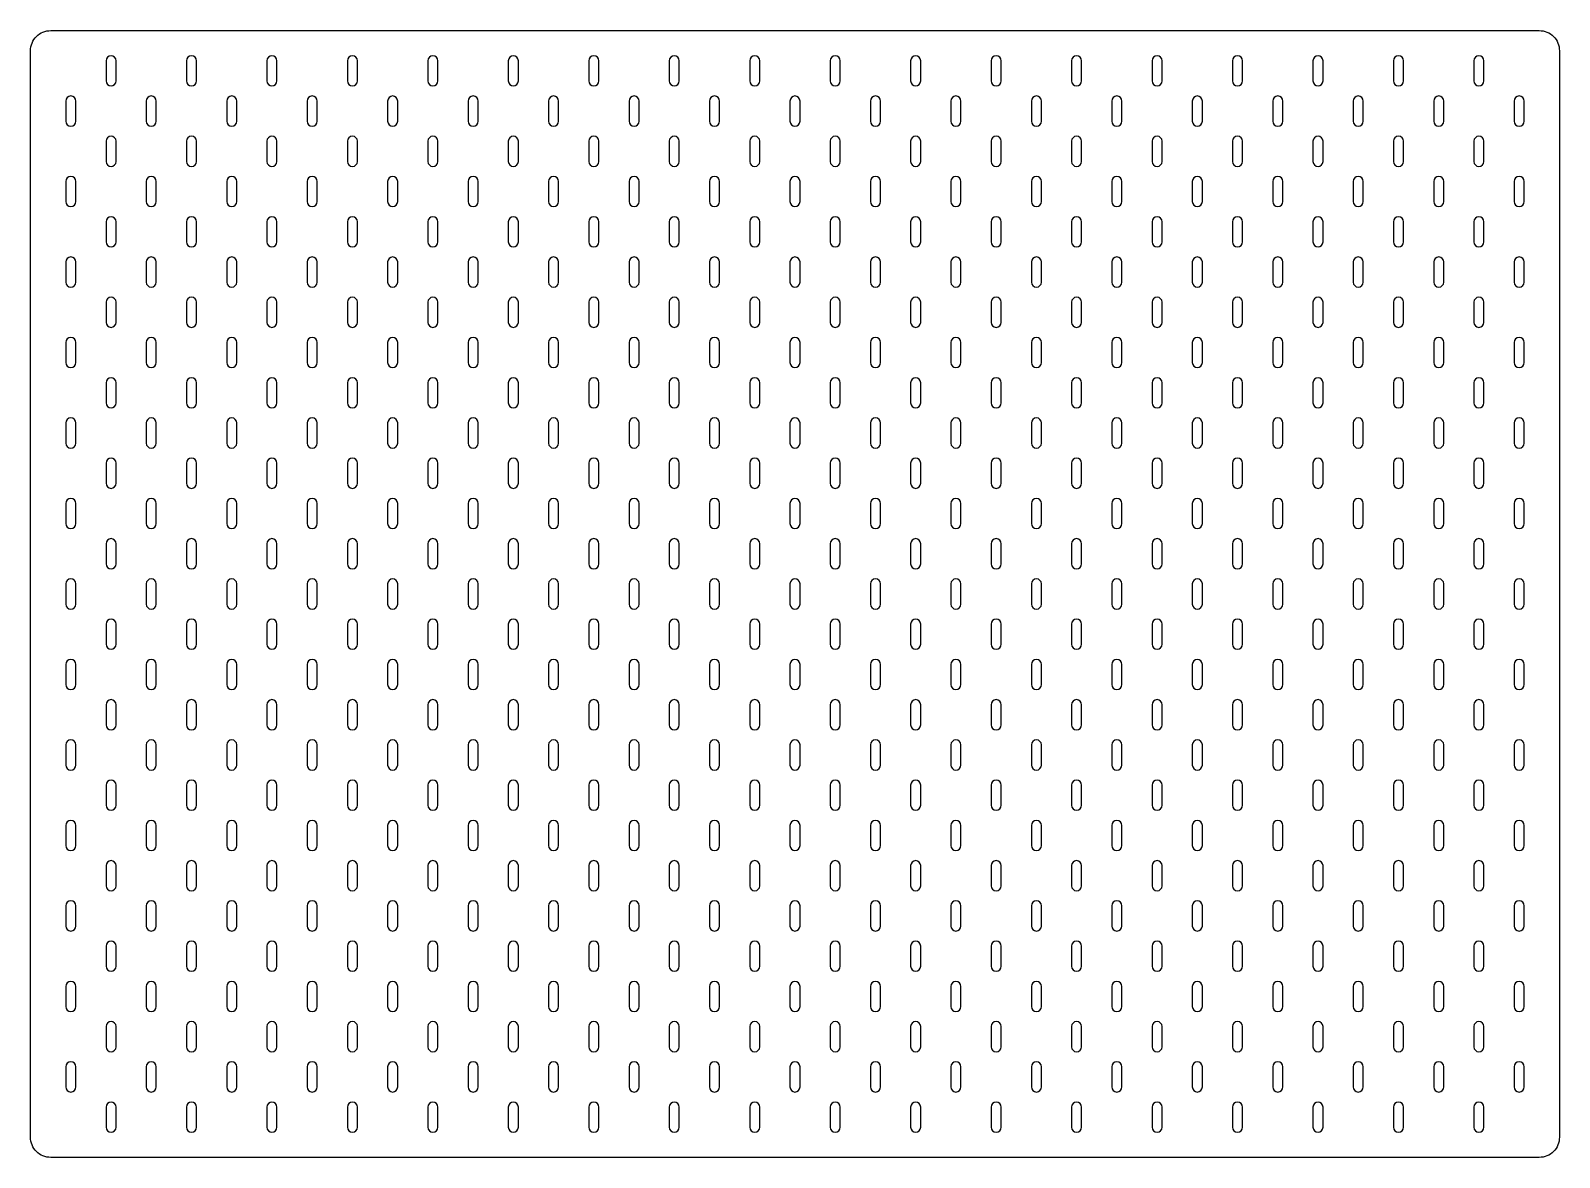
# Model space of a CAD drawing. Header units: millimetres. Extents: x -598 to 1282, y 887 to 1447.
# Drawn here: x 522 to 1282, y 887 to 1447 of the extents above; entities that cross this region are included whole.
import ezdxf

# ---------------------------------------------------------------- set-up
doc = ezdxf.new("R2010")
doc.units = ezdxf.units.MM

msp = doc.modelspace()

# ---------------------------------------------------------------- linework, layer by layer
for points in [[(531.6, 1446.68), (1271.6, 1446.68, -0.414214), (1281.6, 1436.68), (1281.6, 896.68, -0.414214), (1271.6, 886.68), (531.6, 886.68, -0.414214), (521.6, 896.68), (521.6, 1436.68, -0.414214)], [(559.1, 1431.68), (559.1, 1421.68, 1), (564.1, 1421.68), (564.1, 1431.68, 1)], [(599.1, 1431.68), (599.1, 1421.68, 1), (604.1, 1421.68), (604.1, 1431.68, 1)], [(639.1, 1431.68), (639.1, 1421.68, 1), (644.1, 1421.68), (644.1, 1431.68, 1)], [(679.1, 1431.68), (679.1, 1421.68, 1), (684.1, 1421.68), (684.1, 1431.68, 1)], [(719.1, 1431.68), (719.1, 1421.68, 1), (724.1, 1421.68), (724.1, 1431.68, 1)], [(759.1, 1431.68), (759.1, 1421.68, 1), (764.1, 1421.68), (764.1, 1431.68, 1)], [(799.1, 1431.68), (799.1, 1421.68, 1), (804.1, 1421.68), (804.1, 1431.68, 1)], [(839.1, 1431.68), (839.1, 1421.68, 1), (844.1, 1421.68), (844.1, 1431.68, 1)], [(879.1, 1431.68), (879.1, 1421.68, 1), (884.1, 1421.68), (884.1, 1431.68, 1)], [(919.1, 1431.68), (919.1, 1421.68, 1), (924.1, 1421.68), (924.1, 1431.68, 1)], [(959.1, 1431.68), (959.1, 1421.68, 1), (964.1, 1421.68), (964.1, 1431.68, 1)], [(999.1, 1431.68), (999.1, 1421.68, 1), (1004.1, 1421.68), (1004.1, 1431.68, 1)], [(1039.1, 1431.68), (1039.1, 1421.68, 1), (1044.1, 1421.68), (1044.1, 1431.68, 1)], [(1079.1, 1431.68), (1079.1, 1421.68, 1), (1084.1, 1421.68), (1084.1, 1431.68, 1)], [(1119.1, 1431.68), (1119.1, 1421.68, 1), (1124.1, 1421.68), (1124.1, 1431.68, 1)], [(1159.1, 1431.68), (1159.1, 1421.68, 1), (1164.1, 1421.68), (1164.1, 1431.68, 1)], [(1199.1, 1431.68), (1199.1, 1421.68, 1), (1204.1, 1421.68), (1204.1, 1431.68, 1)], [(1239.1, 1431.68), (1239.1, 1421.68, 1), (1244.1, 1421.68), (1244.1, 1431.68, 1)], [(539.1, 1411.68), (539.1, 1401.68, 1), (544.1, 1401.68), (544.1, 1411.68, 1)], [(579.1, 1411.68), (579.1, 1401.68, 1), (584.1, 1401.68), (584.1, 1411.68, 1)], [(619.1, 1411.68), (619.1, 1401.68, 1), (624.1, 1401.68), (624.1, 1411.68, 1)], [(659.1, 1411.68), (659.1, 1401.68, 1), (664.1, 1401.68), (664.1, 1411.68, 1)], [(699.1, 1411.68), (699.1, 1401.68, 1), (704.1, 1401.68), (704.1, 1411.68, 1)], [(739.1, 1411.68), (739.1, 1401.68, 1), (744.1, 1401.68), (744.1, 1411.68, 1)], [(779.1, 1411.68), (779.1, 1401.68, 1), (784.1, 1401.68), (784.1, 1411.68, 1)], [(819.1, 1411.68), (819.1, 1401.68, 1), (824.1, 1401.68), (824.1, 1411.68, 1)], [(859.1, 1411.68), (859.1, 1401.68, 1), (864.1, 1401.68), (864.1, 1411.68, 1)], [(899.1, 1411.68), (899.1, 1401.68, 1), (904.1, 1401.68), (904.1, 1411.68, 1)], [(939.1, 1411.68), (939.1, 1401.68, 1), (944.1, 1401.68), (944.1, 1411.68, 1)], [(979.1, 1411.68), (979.1, 1401.68, 1), (984.1, 1401.68), (984.1, 1411.68, 1)], [(1019.1, 1411.68), (1019.1, 1401.68, 1), (1024.1, 1401.68), (1024.1, 1411.68, 1)], [(1059.1, 1411.68), (1059.1, 1401.68, 1), (1064.1, 1401.68), (1064.1, 1411.68, 1)], [(1099.1, 1411.68), (1099.1, 1401.68, 1), (1104.1, 1401.68), (1104.1, 1411.68, 1)], [(1139.1, 1411.68), (1139.1, 1401.68, 1), (1144.1, 1401.68), (1144.1, 1411.68, 1)], [(1179.1, 1411.68), (1179.1, 1401.68, 1), (1184.1, 1401.68), (1184.1, 1411.68, 1)], [(1219.1, 1411.68), (1219.1, 1401.68, 1), (1224.1, 1401.68), (1224.1, 1411.68, 1)], [(1259.1, 1411.68), (1259.1, 1401.68, 1), (1264.1, 1401.68), (1264.1, 1411.68, 1)], [(559.1, 1391.68), (559.1, 1381.68, 1), (564.1, 1381.68), (564.1, 1391.68, 1)], [(599.1, 1391.68), (599.1, 1381.68, 1), (604.1, 1381.68), (604.1, 1391.68, 1)], [(639.1, 1391.68), (639.1, 1381.68, 1), (644.1, 1381.68), (644.1, 1391.68, 1)], [(679.1, 1391.68), (679.1, 1381.68, 1), (684.1, 1381.68), (684.1, 1391.68, 1)], [(719.1, 1391.68), (719.1, 1381.68, 1), (724.1, 1381.68), (724.1, 1391.68, 1)], [(759.1, 1391.68), (759.1, 1381.68, 1), (764.1, 1381.68), (764.1, 1391.68, 1)], [(799.1, 1391.68), (799.1, 1381.68, 1), (804.1, 1381.68), (804.1, 1391.68, 1)], [(839.1, 1391.68), (839.1, 1381.68, 1), (844.1, 1381.68), (844.1, 1391.68, 1)], [(879.1, 1391.68), (879.1, 1381.68, 1), (884.1, 1381.68), (884.1, 1391.68, 1)], [(919.1, 1391.68), (919.1, 1381.68, 1), (924.1, 1381.68), (924.1, 1391.68, 1)], [(959.1, 1391.68), (959.1, 1381.68, 1), (964.1, 1381.68), (964.1, 1391.68, 1)], [(999.1, 1391.68), (999.1, 1381.68, 1), (1004.1, 1381.68), (1004.1, 1391.68, 1)], [(1039.1, 1391.68), (1039.1, 1381.68, 1), (1044.1, 1381.68), (1044.1, 1391.68, 1)], [(1079.1, 1391.68), (1079.1, 1381.68, 1), (1084.1, 1381.68), (1084.1, 1391.68, 1)], [(1119.1, 1391.68), (1119.1, 1381.68, 1), (1124.1, 1381.68), (1124.1, 1391.68, 1)], [(1159.1, 1391.68), (1159.1, 1381.68, 1), (1164.1, 1381.68), (1164.1, 1391.68, 1)], [(1199.1, 1391.68), (1199.1, 1381.68, 1), (1204.1, 1381.68), (1204.1, 1391.68, 1)], [(1239.1, 1391.68), (1239.1, 1381.68, 1), (1244.1, 1381.68), (1244.1, 1391.68, 1)], [(539.1, 1371.68), (539.1, 1361.68, 1), (544.1, 1361.68), (544.1, 1371.68, 1)], [(579.1, 1371.68), (579.1, 1361.68, 1), (584.1, 1361.68), (584.1, 1371.68, 1)], [(619.1, 1371.68), (619.1, 1361.68, 1), (624.1, 1361.68), (624.1, 1371.68, 1)], [(659.1, 1371.68), (659.1, 1361.68, 1), (664.1, 1361.68), (664.1, 1371.68, 1)], [(699.1, 1371.68), (699.1, 1361.68, 1), (704.1, 1361.68), (704.1, 1371.68, 1)], [(739.1, 1371.68), (739.1, 1361.68, 1), (744.1, 1361.68), (744.1, 1371.68, 1)], [(779.1, 1371.68), (779.1, 1361.68, 1), (784.1, 1361.68), (784.1, 1371.68, 1)], [(819.1, 1371.68), (819.1, 1361.68, 1), (824.1, 1361.68), (824.1, 1371.68, 1)], [(859.1, 1371.68), (859.1, 1361.68, 1), (864.1, 1361.68), (864.1, 1371.68, 1)], [(899.1, 1371.68), (899.1, 1361.68, 1), (904.1, 1361.68), (904.1, 1371.68, 1)], [(939.1, 1371.68), (939.1, 1361.68, 1), (944.1, 1361.68), (944.1, 1371.68, 1)], [(979.1, 1371.68), (979.1, 1361.68, 1), (984.1, 1361.68), (984.1, 1371.68, 1)], [(1019.1, 1371.68), (1019.1, 1361.68, 1), (1024.1, 1361.68), (1024.1, 1371.68, 1)], [(1059.1, 1371.68), (1059.1, 1361.68, 1), (1064.1, 1361.68), (1064.1, 1371.68, 1)], [(1099.1, 1371.68), (1099.1, 1361.68, 1), (1104.1, 1361.68), (1104.1, 1371.68, 1)], [(1139.1, 1371.68), (1139.1, 1361.68, 1), (1144.1, 1361.68), (1144.1, 1371.68, 1)], [(1179.1, 1371.68), (1179.1, 1361.68, 1), (1184.1, 1361.68), (1184.1, 1371.68, 1)], [(1219.1, 1371.68), (1219.1, 1361.68, 1), (1224.1, 1361.68), (1224.1, 1371.68, 1)], [(1259.1, 1371.68), (1259.1, 1361.68, 1), (1264.1, 1361.68), (1264.1, 1371.68, 1)], [(559.1, 1351.68), (559.1, 1341.68, 1), (564.1, 1341.68), (564.1, 1351.68, 1)], [(599.1, 1351.68), (599.1, 1341.68, 1), (604.1, 1341.68), (604.1, 1351.68, 1)], [(639.1, 1351.68), (639.1, 1341.68, 1), (644.1, 1341.68), (644.1, 1351.68, 1)], [(679.1, 1351.68), (679.1, 1341.68, 1), (684.1, 1341.68), (684.1, 1351.68, 1)], [(719.1, 1351.68), (719.1, 1341.68, 1), (724.1, 1341.68), (724.1, 1351.68, 1)], [(759.1, 1351.68), (759.1, 1341.68, 1), (764.1, 1341.68), (764.1, 1351.68, 1)], [(799.1, 1351.68), (799.1, 1341.68, 1), (804.1, 1341.68), (804.1, 1351.68, 1)], [(839.1, 1351.68), (839.1, 1341.68, 1), (844.1, 1341.68), (844.1, 1351.68, 1)], [(879.1, 1351.68), (879.1, 1341.68, 1), (884.1, 1341.68), (884.1, 1351.68, 1)], [(919.1, 1351.68), (919.1, 1341.68, 1), (924.1, 1341.68), (924.1, 1351.68, 1)], [(959.1, 1351.68), (959.1, 1341.68, 1), (964.1, 1341.68), (964.1, 1351.68, 1)], [(999.1, 1351.68), (999.1, 1341.68, 1), (1004.1, 1341.68), (1004.1, 1351.68, 1)], [(1039.1, 1351.68), (1039.1, 1341.68, 1), (1044.1, 1341.68), (1044.1, 1351.68, 1)], [(1079.1, 1351.68), (1079.1, 1341.68, 1), (1084.1, 1341.68), (1084.1, 1351.68, 1)], [(1119.1, 1351.68), (1119.1, 1341.68, 1), (1124.1, 1341.68), (1124.1, 1351.68, 1)], [(1159.1, 1351.68), (1159.1, 1341.68, 1), (1164.1, 1341.68), (1164.1, 1351.68, 1)], [(1199.1, 1351.68), (1199.1, 1341.68, 1), (1204.1, 1341.68), (1204.1, 1351.68, 1)], [(1239.1, 1351.68), (1239.1, 1341.68, 1), (1244.1, 1341.68), (1244.1, 1351.68, 1)], [(539.1, 1331.68), (539.1, 1321.68, 1), (544.1, 1321.68), (544.1, 1331.68, 1)], [(579.1, 1331.68), (579.1, 1321.68, 1), (584.1, 1321.68), (584.1, 1331.68, 1)], [(619.1, 1331.68), (619.1, 1321.68, 1), (624.1, 1321.68), (624.1, 1331.68, 1)], [(659.1, 1331.68), (659.1, 1321.68, 1), (664.1, 1321.68), (664.1, 1331.68, 1)], [(699.1, 1331.68), (699.1, 1321.68, 1), (704.1, 1321.68), (704.1, 1331.68, 1)], [(739.1, 1331.68), (739.1, 1321.68, 1), (744.1, 1321.68), (744.1, 1331.68, 1)], [(779.1, 1331.68), (779.1, 1321.68, 1), (784.1, 1321.68), (784.1, 1331.68, 1)], [(819.1, 1331.68), (819.1, 1321.68, 1), (824.1, 1321.68), (824.1, 1331.68, 1)], [(859.1, 1331.68), (859.1, 1321.68, 1), (864.1, 1321.68), (864.1, 1331.68, 1)], [(899.1, 1331.68), (899.1, 1321.68, 1), (904.1, 1321.68), (904.1, 1331.68, 1)], [(939.1, 1331.68), (939.1, 1321.68, 1), (944.1, 1321.68), (944.1, 1331.68, 1)], [(979.1, 1331.68), (979.1, 1321.68, 1), (984.1, 1321.68), (984.1, 1331.68, 1)], [(1019.1, 1331.68), (1019.1, 1321.68, 1), (1024.1, 1321.68), (1024.1, 1331.68, 1)], [(1059.1, 1331.68), (1059.1, 1321.68, 1), (1064.1, 1321.68), (1064.1, 1331.68, 1)], [(1099.1, 1331.68), (1099.1, 1321.68, 1), (1104.1, 1321.68), (1104.1, 1331.68, 1)], [(1139.1, 1331.68), (1139.1, 1321.68, 1), (1144.1, 1321.68), (1144.1, 1331.68, 1)], [(1179.1, 1331.68), (1179.1, 1321.68, 1), (1184.1, 1321.68), (1184.1, 1331.68, 1)], [(1219.1, 1331.68), (1219.1, 1321.68, 1), (1224.1, 1321.68), (1224.1, 1331.68, 1)], [(1259.1, 1331.68), (1259.1, 1321.68, 1), (1264.1, 1321.68), (1264.1, 1331.68, 1)], [(559.1, 1311.68), (559.1, 1301.68, 1), (564.1, 1301.68), (564.1, 1311.68, 1)], [(599.1, 1311.68), (599.1, 1301.68, 1), (604.1, 1301.68), (604.1, 1311.68, 1)], [(639.1, 1311.68), (639.1, 1301.68, 1), (644.1, 1301.68), (644.1, 1311.68, 1)], [(679.1, 1311.68), (679.1, 1301.68, 1), (684.1, 1301.68), (684.1, 1311.68, 1)], [(719.1, 1311.68), (719.1, 1301.68, 1), (724.1, 1301.68), (724.1, 1311.68, 1)], [(759.1, 1311.68), (759.1, 1301.68, 1), (764.1, 1301.68), (764.1, 1311.68, 1)], [(799.1, 1311.68), (799.1, 1301.68, 1), (804.1, 1301.68), (804.1, 1311.68, 1)], [(839.1, 1311.68), (839.1, 1301.68, 1), (844.1, 1301.68), (844.1, 1311.68, 1)], [(879.1, 1311.68), (879.1, 1301.68, 1), (884.1, 1301.68), (884.1, 1311.68, 1)], [(919.1, 1311.68), (919.1, 1301.68, 1), (924.1, 1301.68), (924.1, 1311.68, 1)], [(959.1, 1311.68), (959.1, 1301.68, 1), (964.1, 1301.68), (964.1, 1311.68, 1)], [(999.1, 1311.68), (999.1, 1301.68, 1), (1004.1, 1301.68), (1004.1, 1311.68, 1)], [(1039.1, 1311.68), (1039.1, 1301.68, 1), (1044.1, 1301.68), (1044.1, 1311.68, 1)], [(1079.1, 1311.68), (1079.1, 1301.68, 1), (1084.1, 1301.68), (1084.1, 1311.68, 1)], [(1119.1, 1311.68), (1119.1, 1301.68, 1), (1124.1, 1301.68), (1124.1, 1311.68, 1)], [(1159.1, 1311.68), (1159.1, 1301.68, 1), (1164.1, 1301.68), (1164.1, 1311.68, 1)], [(1199.1, 1311.68), (1199.1, 1301.68, 1), (1204.1, 1301.68), (1204.1, 1311.68, 1)], [(1239.1, 1311.68), (1239.1, 1301.68, 1), (1244.1, 1301.68), (1244.1, 1311.68, 1)], [(539.1, 1291.68), (539.1, 1281.68, 1), (544.1, 1281.68), (544.1, 1291.68, 1)], [(579.1, 1291.68), (579.1, 1281.68, 1), (584.1, 1281.68), (584.1, 1291.68, 1)], [(619.1, 1291.68), (619.1, 1281.68, 1), (624.1, 1281.68), (624.1, 1291.68, 1)], [(659.1, 1291.68), (659.1, 1281.68, 1), (664.1, 1281.68), (664.1, 1291.68, 1)], [(699.1, 1291.68), (699.1, 1281.68, 1), (704.1, 1281.68), (704.1, 1291.68, 1)], [(739.1, 1291.68), (739.1, 1281.68, 1), (744.1, 1281.68), (744.1, 1291.68, 1)], [(779.1, 1291.68), (779.1, 1281.68, 1), (784.1, 1281.68), (784.1, 1291.68, 1)], [(819.1, 1291.68), (819.1, 1281.68, 1), (824.1, 1281.68), (824.1, 1291.68, 1)], [(859.1, 1291.68), (859.1, 1281.68, 1), (864.1, 1281.68), (864.1, 1291.68, 1)], [(899.1, 1291.68), (899.1, 1281.68, 1), (904.1, 1281.68), (904.1, 1291.68, 1)], [(939.1, 1291.68), (939.1, 1281.68, 1), (944.1, 1281.68), (944.1, 1291.68, 1)], [(979.1, 1291.68), (979.1, 1281.68, 1), (984.1, 1281.68), (984.1, 1291.68, 1)], [(1019.1, 1291.68), (1019.1, 1281.68, 1), (1024.1, 1281.68), (1024.1, 1291.68, 1)], [(1059.1, 1291.68), (1059.1, 1281.68, 1), (1064.1, 1281.68), (1064.1, 1291.68, 1)], [(1099.1, 1291.68), (1099.1, 1281.68, 1), (1104.1, 1281.68), (1104.1, 1291.68, 1)], [(1139.1, 1291.68), (1139.1, 1281.68, 1), (1144.1, 1281.68), (1144.1, 1291.68, 1)], [(1179.1, 1291.68), (1179.1, 1281.68, 1), (1184.1, 1281.68), (1184.1, 1291.68, 1)], [(1219.1, 1291.68), (1219.1, 1281.68, 1), (1224.1, 1281.68), (1224.1, 1291.68, 1)], [(1259.1, 1291.68), (1259.1, 1281.68, 1), (1264.1, 1281.68), (1264.1, 1291.68, 1)], [(559.1, 1271.68), (559.1, 1261.68, 1), (564.1, 1261.68), (564.1, 1271.68, 1)], [(599.1, 1271.68), (599.1, 1261.68, 1), (604.1, 1261.68), (604.1, 1271.68, 1)], [(639.1, 1271.68), (639.1, 1261.68, 1), (644.1, 1261.68), (644.1, 1271.68, 1)], [(679.1, 1271.68), (679.1, 1261.68, 1), (684.1, 1261.68), (684.1, 1271.68, 1)], [(719.1, 1271.68), (719.1, 1261.68, 1), (724.1, 1261.68), (724.1, 1271.68, 1)], [(759.1, 1271.68), (759.1, 1261.68, 1), (764.1, 1261.68), (764.1, 1271.68, 1)], [(799.1, 1271.68), (799.1, 1261.68, 1), (804.1, 1261.68), (804.1, 1271.68, 1)], [(839.1, 1271.68), (839.1, 1261.68, 1), (844.1, 1261.68), (844.1, 1271.68, 1)], [(879.1, 1271.68), (879.1, 1261.68, 1), (884.1, 1261.68), (884.1, 1271.68, 1)], [(919.1, 1271.68), (919.1, 1261.68, 1), (924.1, 1261.68), (924.1, 1271.68, 1)], [(959.1, 1271.68), (959.1, 1261.68, 1), (964.1, 1261.68), (964.1, 1271.68, 1)], [(999.1, 1271.68), (999.1, 1261.68, 1), (1004.1, 1261.68), (1004.1, 1271.68, 1)], [(1039.1, 1271.68), (1039.1, 1261.68, 1), (1044.1, 1261.68), (1044.1, 1271.68, 1)], [(1079.1, 1271.68), (1079.1, 1261.68, 1), (1084.1, 1261.68), (1084.1, 1271.68, 1)], [(1119.1, 1271.68), (1119.1, 1261.68, 1), (1124.1, 1261.68), (1124.1, 1271.68, 1)], [(1159.1, 1271.68), (1159.1, 1261.68, 1), (1164.1, 1261.68), (1164.1, 1271.68, 1)], [(1199.1, 1271.68), (1199.1, 1261.68, 1), (1204.1, 1261.68), (1204.1, 1271.68, 1)], [(1239.1, 1271.68), (1239.1, 1261.68, 1), (1244.1, 1261.68), (1244.1, 1271.68, 1)], [(539.1, 1251.68), (539.1, 1241.68, 1), (544.1, 1241.68), (544.1, 1251.68, 1)], [(579.1, 1251.68), (579.1, 1241.68, 1), (584.1, 1241.68), (584.1, 1251.68, 1)], [(619.1, 1251.68), (619.1, 1241.68, 1), (624.1, 1241.68), (624.1, 1251.68, 1)], [(659.1, 1251.68), (659.1, 1241.68, 1), (664.1, 1241.68), (664.1, 1251.68, 1)], [(699.1, 1251.68), (699.1, 1241.68, 1), (704.1, 1241.68), (704.1, 1251.68, 1)], [(739.1, 1251.68), (739.1, 1241.68, 1), (744.1, 1241.68), (744.1, 1251.68, 1)], [(779.1, 1251.68), (779.1, 1241.68, 1), (784.1, 1241.68), (784.1, 1251.68, 1)], [(819.1, 1251.68), (819.1, 1241.68, 1), (824.1, 1241.68), (824.1, 1251.68, 1)], [(859.1, 1251.68), (859.1, 1241.68, 1), (864.1, 1241.68), (864.1, 1251.68, 1)], [(899.1, 1251.68), (899.1, 1241.68, 1), (904.1, 1241.68), (904.1, 1251.68, 1)], [(939.1, 1251.68), (939.1, 1241.68, 1), (944.1, 1241.68), (944.1, 1251.68, 1)], [(979.1, 1251.68), (979.1, 1241.68, 1), (984.1, 1241.68), (984.1, 1251.68, 1)], [(1019.1, 1251.68), (1019.1, 1241.68, 1), (1024.1, 1241.68), (1024.1, 1251.68, 1)], [(1059.1, 1251.68), (1059.1, 1241.68, 1), (1064.1, 1241.68), (1064.1, 1251.68, 1)], [(1099.1, 1251.68), (1099.1, 1241.68, 1), (1104.1, 1241.68), (1104.1, 1251.68, 1)], [(1139.1, 1251.68), (1139.1, 1241.68, 1), (1144.1, 1241.68), (1144.1, 1251.68, 1)], [(1179.1, 1251.68), (1179.1, 1241.68, 1), (1184.1, 1241.68), (1184.1, 1251.68, 1)], [(1219.1, 1251.68), (1219.1, 1241.68, 1), (1224.1, 1241.68), (1224.1, 1251.68, 1)], [(1259.1, 1251.68), (1259.1, 1241.68, 1), (1264.1, 1241.68), (1264.1, 1251.68, 1)], [(559.1, 1231.68), (559.1, 1221.68, 1), (564.1, 1221.68), (564.1, 1231.68, 1)], [(599.1, 1231.68), (599.1, 1221.68, 1), (604.1, 1221.68), (604.1, 1231.68, 1)], [(639.1, 1231.68), (639.1, 1221.68, 1), (644.1, 1221.68), (644.1, 1231.68, 1)], [(679.1, 1231.68), (679.1, 1221.68, 1), (684.1, 1221.68), (684.1, 1231.68, 1)], [(719.1, 1231.68), (719.1, 1221.68, 1), (724.1, 1221.68), (724.1, 1231.68, 1)], [(759.1, 1231.68), (759.1, 1221.68, 1), (764.1, 1221.68), (764.1, 1231.68, 1)], [(799.1, 1231.68), (799.1, 1221.68, 1), (804.1, 1221.68), (804.1, 1231.68, 1)], [(839.1, 1231.68), (839.1, 1221.68, 1), (844.1, 1221.68), (844.1, 1231.68, 1)], [(879.1, 1231.68), (879.1, 1221.68, 1), (884.1, 1221.68), (884.1, 1231.68, 1)], [(919.1, 1231.68), (919.1, 1221.68, 1), (924.1, 1221.68), (924.1, 1231.68, 1)], [(959.1, 1231.68), (959.1, 1221.68, 1), (964.1, 1221.68), (964.1, 1231.68, 1)], [(999.1, 1231.68), (999.1, 1221.68, 1), (1004.1, 1221.68), (1004.1, 1231.68, 1)], [(1039.1, 1231.68), (1039.1, 1221.68, 1), (1044.1, 1221.68), (1044.1, 1231.68, 1)], [(1079.1, 1231.68), (1079.1, 1221.68, 1), (1084.1, 1221.68), (1084.1, 1231.68, 1)], [(1119.1, 1231.68), (1119.1, 1221.68, 1), (1124.1, 1221.68), (1124.1, 1231.68, 1)], [(1159.1, 1231.68), (1159.1, 1221.68, 1), (1164.1, 1221.68), (1164.1, 1231.68, 1)], [(1199.1, 1231.68), (1199.1, 1221.68, 1), (1204.1, 1221.68), (1204.1, 1231.68, 1)], [(1239.1, 1231.68), (1239.1, 1221.68, 1), (1244.1, 1221.68), (1244.1, 1231.68, 1)], [(539.1, 1211.68), (539.1, 1201.68, 1), (544.1, 1201.68), (544.1, 1211.68, 1)], [(579.1, 1211.68), (579.1, 1201.68, 1), (584.1, 1201.68), (584.1, 1211.68, 1)], [(619.1, 1211.68), (619.1, 1201.68, 1), (624.1, 1201.68), (624.1, 1211.68, 1)], [(659.1, 1211.68), (659.1, 1201.68, 1), (664.1, 1201.68), (664.1, 1211.68, 1)], [(699.1, 1211.68), (699.1, 1201.68, 1), (704.1, 1201.68), (704.1, 1211.68, 1)], [(739.1, 1211.68), (739.1, 1201.68, 1), (744.1, 1201.68), (744.1, 1211.68, 1)], [(779.1, 1211.68), (779.1, 1201.68, 1), (784.1, 1201.68), (784.1, 1211.68, 1)], [(819.1, 1211.68), (819.1, 1201.68, 1), (824.1, 1201.68), (824.1, 1211.68, 1)], [(859.1, 1211.68), (859.1, 1201.68, 1), (864.1, 1201.68), (864.1, 1211.68, 1)], [(899.1, 1211.68), (899.1, 1201.68, 1), (904.1, 1201.68), (904.1, 1211.68, 1)], [(939.1, 1211.68), (939.1, 1201.68, 1), (944.1, 1201.68), (944.1, 1211.68, 1)], [(979.1, 1211.68), (979.1, 1201.68, 1), (984.1, 1201.68), (984.1, 1211.68, 1)], [(1019.1, 1211.68), (1019.1, 1201.68, 1), (1024.1, 1201.68), (1024.1, 1211.68, 1)], [(1059.1, 1211.68), (1059.1, 1201.68, 1), (1064.1, 1201.68), (1064.1, 1211.68, 1)], [(1099.1, 1211.68), (1099.1, 1201.68, 1), (1104.1, 1201.68), (1104.1, 1211.68, 1)], [(1139.1, 1211.68), (1139.1, 1201.68, 1), (1144.1, 1201.68), (1144.1, 1211.68, 1)], [(1179.1, 1211.68), (1179.1, 1201.68, 1), (1184.1, 1201.68), (1184.1, 1211.68, 1)], [(1219.1, 1211.68), (1219.1, 1201.68, 1), (1224.1, 1201.68), (1224.1, 1211.68, 1)], [(1259.1, 1211.68), (1259.1, 1201.68, 1), (1264.1, 1201.68), (1264.1, 1211.68, 1)], [(559.1, 1191.68), (559.1, 1181.68, 1), (564.1, 1181.68), (564.1, 1191.68, 1)], [(599.1, 1191.68), (599.1, 1181.68, 1), (604.1, 1181.68), (604.1, 1191.68, 1)], [(639.1, 1191.68), (639.1, 1181.68, 1), (644.1, 1181.68), (644.1, 1191.68, 1)], [(679.1, 1191.68), (679.1, 1181.68, 1), (684.1, 1181.68), (684.1, 1191.68, 1)], [(719.1, 1191.68), (719.1, 1181.68, 1), (724.1, 1181.68), (724.1, 1191.68, 1)], [(759.1, 1191.68), (759.1, 1181.68, 1), (764.1, 1181.68), (764.1, 1191.68, 1)], [(799.1, 1191.68), (799.1, 1181.68, 1), (804.1, 1181.68), (804.1, 1191.68, 1)], [(839.1, 1191.68), (839.1, 1181.68, 1), (844.1, 1181.68), (844.1, 1191.68, 1)], [(879.1, 1191.68), (879.1, 1181.68, 1), (884.1, 1181.68), (884.1, 1191.68, 1)], [(919.1, 1191.68), (919.1, 1181.68, 1), (924.1, 1181.68), (924.1, 1191.68, 1)], [(959.1, 1191.68), (959.1, 1181.68, 1), (964.1, 1181.68), (964.1, 1191.68, 1)], [(999.1, 1191.68), (999.1, 1181.68, 1), (1004.1, 1181.68), (1004.1, 1191.68, 1)], [(1039.1, 1191.68), (1039.1, 1181.68, 1), (1044.1, 1181.68), (1044.1, 1191.68, 1)], [(1079.1, 1191.68), (1079.1, 1181.68, 1), (1084.1, 1181.68), (1084.1, 1191.68, 1)], [(1119.1, 1191.68), (1119.1, 1181.68, 1), (1124.1, 1181.68), (1124.1, 1191.68, 1)], [(1159.1, 1191.68), (1159.1, 1181.68, 1), (1164.1, 1181.68), (1164.1, 1191.68, 1)], [(1199.1, 1191.68), (1199.1, 1181.68, 1), (1204.1, 1181.68), (1204.1, 1191.68, 1)], [(1239.1, 1191.68), (1239.1, 1181.68, 1), (1244.1, 1181.68), (1244.1, 1191.68, 1)], [(539.1, 1171.68), (539.1, 1161.68, 1), (544.1, 1161.68), (544.1, 1171.68, 1)], [(579.1, 1171.68), (579.1, 1161.68, 1), (584.1, 1161.68), (584.1, 1171.68, 1)], [(619.1, 1171.68), (619.1, 1161.68, 1), (624.1, 1161.68), (624.1, 1171.68, 1)], [(659.1, 1171.68), (659.1, 1161.68, 1), (664.1, 1161.68), (664.1, 1171.68, 1)], [(699.1, 1171.68), (699.1, 1161.68, 1), (704.1, 1161.68), (704.1, 1171.68, 1)], [(739.1, 1171.68), (739.1, 1161.68, 1), (744.1, 1161.68), (744.1, 1171.68, 1)], [(779.1, 1171.68), (779.1, 1161.68, 1), (784.1, 1161.68), (784.1, 1171.68, 1)], [(819.1, 1171.68), (819.1, 1161.68, 1), (824.1, 1161.68), (824.1, 1171.68, 1)], [(859.1, 1171.68), (859.1, 1161.68, 1), (864.1, 1161.68), (864.1, 1171.68, 1)], [(899.1, 1171.68), (899.1, 1161.68, 1), (904.1, 1161.68), (904.1, 1171.68, 1)], [(939.1, 1171.68), (939.1, 1161.68, 1), (944.1, 1161.68), (944.1, 1171.68, 1)], [(979.1, 1171.68), (979.1, 1161.68, 1), (984.1, 1161.68), (984.1, 1171.68, 1)], [(1019.1, 1171.68), (1019.1, 1161.68, 1), (1024.1, 1161.68), (1024.1, 1171.68, 1)], [(1059.1, 1171.68), (1059.1, 1161.68, 1), (1064.1, 1161.68), (1064.1, 1171.68, 1)], [(1099.1, 1171.68), (1099.1, 1161.68, 1), (1104.1, 1161.68), (1104.1, 1171.68, 1)], [(1139.1, 1171.68), (1139.1, 1161.68, 1), (1144.1, 1161.68), (1144.1, 1171.68, 1)], [(1179.1, 1171.68), (1179.1, 1161.68, 1), (1184.1, 1161.68), (1184.1, 1171.68, 1)], [(1219.1, 1171.68), (1219.1, 1161.68, 1), (1224.1, 1161.68), (1224.1, 1171.68, 1)], [(1259.1, 1171.68), (1259.1, 1161.68, 1), (1264.1, 1161.68), (1264.1, 1171.68, 1)], [(559.1, 1151.68), (559.1, 1141.68, 1), (564.1, 1141.68), (564.1, 1151.68, 1)], [(599.1, 1151.68), (599.1, 1141.68, 1), (604.1, 1141.68), (604.1, 1151.68, 1)], [(639.1, 1151.68), (639.1, 1141.68, 1), (644.1, 1141.68), (644.1, 1151.68, 1)], [(679.1, 1151.68), (679.1, 1141.68, 1), (684.1, 1141.68), (684.1, 1151.68, 1)], [(719.1, 1151.68), (719.1, 1141.68, 1), (724.1, 1141.68), (724.1, 1151.68, 1)], [(759.1, 1151.68), (759.1, 1141.68, 1), (764.1, 1141.68), (764.1, 1151.68, 1)], [(799.1, 1151.68), (799.1, 1141.68, 1), (804.1, 1141.68), (804.1, 1151.68, 1)], [(839.1, 1151.68), (839.1, 1141.68, 1), (844.1, 1141.68), (844.1, 1151.68, 1)], [(879.1, 1151.68), (879.1, 1141.68, 1), (884.1, 1141.68), (884.1, 1151.68, 1)], [(919.1, 1151.68), (919.1, 1141.68, 1), (924.1, 1141.68), (924.1, 1151.68, 1)], [(959.1, 1151.68), (959.1, 1141.68, 1), (964.1, 1141.68), (964.1, 1151.68, 1)], [(999.1, 1151.68), (999.1, 1141.68, 1), (1004.1, 1141.68), (1004.1, 1151.68, 1)], [(1039.1, 1151.68), (1039.1, 1141.68, 1), (1044.1, 1141.68), (1044.1, 1151.68, 1)], [(1079.1, 1151.68), (1079.1, 1141.68, 1), (1084.1, 1141.68), (1084.1, 1151.68, 1)], [(1119.1, 1151.68), (1119.1, 1141.68, 1), (1124.1, 1141.68), (1124.1, 1151.68, 1)], [(1159.1, 1151.68), (1159.1, 1141.68, 1), (1164.1, 1141.68), (1164.1, 1151.68, 1)], [(1199.1, 1151.68), (1199.1, 1141.68, 1), (1204.1, 1141.68), (1204.1, 1151.68, 1)], [(1239.1, 1151.68), (1239.1, 1141.68, 1), (1244.1, 1141.68), (1244.1, 1151.68, 1)], [(539.1, 1131.68), (539.1, 1121.68, 1), (544.1, 1121.68), (544.1, 1131.68, 1)], [(579.1, 1131.68), (579.1, 1121.68, 1), (584.1, 1121.68), (584.1, 1131.68, 1)], [(619.1, 1131.68), (619.1, 1121.68, 1), (624.1, 1121.68), (624.1, 1131.68, 1)], [(659.1, 1131.68), (659.1, 1121.68, 1), (664.1, 1121.68), (664.1, 1131.68, 1)], [(699.1, 1131.68), (699.1, 1121.68, 1), (704.1, 1121.68), (704.1, 1131.68, 1)], [(739.1, 1131.68), (739.1, 1121.68, 1), (744.1, 1121.68), (744.1, 1131.68, 1)], [(779.1, 1131.68), (779.1, 1121.68, 1), (784.1, 1121.68), (784.1, 1131.68, 1)], [(819.1, 1131.68), (819.1, 1121.68, 1), (824.1, 1121.68), (824.1, 1131.68, 1)], [(859.1, 1131.68), (859.1, 1121.68, 1), (864.1, 1121.68), (864.1, 1131.68, 1)], [(899.1, 1131.68), (899.1, 1121.68, 1), (904.1, 1121.68), (904.1, 1131.68, 1)], [(939.1, 1131.68), (939.1, 1121.68, 1), (944.1, 1121.68), (944.1, 1131.68, 1)], [(979.1, 1131.68), (979.1, 1121.68, 1), (984.1, 1121.68), (984.1, 1131.68, 1)], [(1019.1, 1131.68), (1019.1, 1121.68, 1), (1024.1, 1121.68), (1024.1, 1131.68, 1)], [(1059.1, 1131.68), (1059.1, 1121.68, 1), (1064.1, 1121.68), (1064.1, 1131.68, 1)], [(1099.1, 1131.68), (1099.1, 1121.68, 1), (1104.1, 1121.68), (1104.1, 1131.68, 1)], [(1139.1, 1131.68), (1139.1, 1121.68, 1), (1144.1, 1121.68), (1144.1, 1131.68, 1)], [(1179.1, 1131.68), (1179.1, 1121.68, 1), (1184.1, 1121.68), (1184.1, 1131.68, 1)], [(1219.1, 1131.68), (1219.1, 1121.68, 1), (1224.1, 1121.68), (1224.1, 1131.68, 1)], [(1259.1, 1131.68), (1259.1, 1121.68, 1), (1264.1, 1121.68), (1264.1, 1131.68, 1)], [(559.1, 1111.68), (559.1, 1101.68, 1), (564.1, 1101.68), (564.1, 1111.68, 1)], [(599.1, 1111.68), (599.1, 1101.68, 1), (604.1, 1101.68), (604.1, 1111.68, 1)], [(639.1, 1111.68), (639.1, 1101.68, 1), (644.1, 1101.68), (644.1, 1111.68, 1)], [(679.1, 1111.68), (679.1, 1101.68, 1), (684.1, 1101.68), (684.1, 1111.68, 1)], [(719.1, 1111.68), (719.1, 1101.68, 1), (724.1, 1101.68), (724.1, 1111.68, 1)], [(759.1, 1111.68), (759.1, 1101.68, 1), (764.1, 1101.68), (764.1, 1111.68, 1)], [(799.1, 1111.68), (799.1, 1101.68, 1), (804.1, 1101.68), (804.1, 1111.68, 1)], [(839.1, 1111.68), (839.1, 1101.68, 1), (844.1, 1101.68), (844.1, 1111.68, 1)], [(879.1, 1111.68), (879.1, 1101.68, 1), (884.1, 1101.68), (884.1, 1111.68, 1)], [(919.1, 1111.68), (919.1, 1101.68, 1), (924.1, 1101.68), (924.1, 1111.68, 1)], [(959.1, 1111.68), (959.1, 1101.68, 1), (964.1, 1101.68), (964.1, 1111.68, 1)], [(999.1, 1111.68), (999.1, 1101.68, 1), (1004.1, 1101.68), (1004.1, 1111.68, 1)], [(1039.1, 1111.68), (1039.1, 1101.68, 1), (1044.1, 1101.68), (1044.1, 1111.68, 1)], [(1079.1, 1111.68), (1079.1, 1101.68, 1), (1084.1, 1101.68), (1084.1, 1111.68, 1)], [(1119.1, 1111.68), (1119.1, 1101.68, 1), (1124.1, 1101.68), (1124.1, 1111.68, 1)], [(1159.1, 1111.68), (1159.1, 1101.68, 1), (1164.1, 1101.68), (1164.1, 1111.68, 1)], [(1199.1, 1111.68), (1199.1, 1101.68, 1), (1204.1, 1101.68), (1204.1, 1111.68, 1)], [(1239.1, 1111.68), (1239.1, 1101.68, 1), (1244.1, 1101.68), (1244.1, 1111.68, 1)], [(539.1, 1091.68), (539.1, 1081.68, 1), (544.1, 1081.68), (544.1, 1091.68, 1)], [(579.1, 1091.68), (579.1, 1081.68, 1), (584.1, 1081.68), (584.1, 1091.68, 1)], [(619.1, 1091.68), (619.1, 1081.68, 1), (624.1, 1081.68), (624.1, 1091.68, 1)], [(659.1, 1091.68), (659.1, 1081.68, 1), (664.1, 1081.68), (664.1, 1091.68, 1)], [(699.1, 1091.68), (699.1, 1081.68, 1), (704.1, 1081.68), (704.1, 1091.68, 1)], [(739.1, 1091.68), (739.1, 1081.68, 1), (744.1, 1081.68), (744.1, 1091.68, 1)], [(779.1, 1091.68), (779.1, 1081.68, 1), (784.1, 1081.68), (784.1, 1091.68, 1)], [(819.1, 1091.68), (819.1, 1081.68, 1), (824.1, 1081.68), (824.1, 1091.68, 1)], [(859.1, 1091.68), (859.1, 1081.68, 1), (864.1, 1081.68), (864.1, 1091.68, 1)], [(899.1, 1091.68), (899.1, 1081.68, 1), (904.1, 1081.68), (904.1, 1091.68, 1)], [(939.1, 1091.68), (939.1, 1081.68, 1), (944.1, 1081.68), (944.1, 1091.68, 1)], [(979.1, 1091.68), (979.1, 1081.68, 1), (984.1, 1081.68), (984.1, 1091.68, 1)], [(1019.1, 1091.68), (1019.1, 1081.68, 1), (1024.1, 1081.68), (1024.1, 1091.68, 1)], [(1059.1, 1091.68), (1059.1, 1081.68, 1), (1064.1, 1081.68), (1064.1, 1091.68, 1)], [(1099.1, 1091.68), (1099.1, 1081.68, 1), (1104.1, 1081.68), (1104.1, 1091.68, 1)], [(1139.1, 1091.68), (1139.1, 1081.68, 1), (1144.1, 1081.68), (1144.1, 1091.68, 1)], [(1179.1, 1091.68), (1179.1, 1081.68, 1), (1184.1, 1081.68), (1184.1, 1091.68, 1)], [(1219.1, 1091.68), (1219.1, 1081.68, 1), (1224.1, 1081.68), (1224.1, 1091.68, 1)], [(1259.1, 1091.68), (1259.1, 1081.68, 1), (1264.1, 1081.68), (1264.1, 1091.68, 1)], [(559.1, 1071.68), (559.1, 1061.68, 1), (564.1, 1061.68), (564.1, 1071.68, 1)], [(599.1, 1071.68), (599.1, 1061.68, 1), (604.1, 1061.68), (604.1, 1071.68, 1)], [(639.1, 1071.68), (639.1, 1061.68, 1), (644.1, 1061.68), (644.1, 1071.68, 1)], [(679.1, 1071.68), (679.1, 1061.68, 1), (684.1, 1061.68), (684.1, 1071.68, 1)], [(719.1, 1071.68), (719.1, 1061.68, 1), (724.1, 1061.68), (724.1, 1071.68, 1)], [(759.1, 1071.68), (759.1, 1061.68, 1), (764.1, 1061.68), (764.1, 1071.68, 1)], [(799.1, 1071.68), (799.1, 1061.68, 1), (804.1, 1061.68), (804.1, 1071.68, 1)], [(839.1, 1071.68), (839.1, 1061.68, 1), (844.1, 1061.68), (844.1, 1071.68, 1)], [(879.1, 1071.68), (879.1, 1061.68, 1), (884.1, 1061.68), (884.1, 1071.68, 1)], [(919.1, 1071.68), (919.1, 1061.68, 1), (924.1, 1061.68), (924.1, 1071.68, 1)], [(959.1, 1071.68), (959.1, 1061.68, 1), (964.1, 1061.68), (964.1, 1071.68, 1)], [(999.1, 1071.68), (999.1, 1061.68, 1), (1004.1, 1061.68), (1004.1, 1071.68, 1)], [(1039.1, 1071.68), (1039.1, 1061.68, 1), (1044.1, 1061.68), (1044.1, 1071.68, 1)], [(1079.1, 1071.68), (1079.1, 1061.68, 1), (1084.1, 1061.68), (1084.1, 1071.68, 1)], [(1119.1, 1071.68), (1119.1, 1061.68, 1), (1124.1, 1061.68), (1124.1, 1071.68, 1)], [(1159.1, 1071.68), (1159.1, 1061.68, 1), (1164.1, 1061.68), (1164.1, 1071.68, 1)], [(1199.1, 1071.68), (1199.1, 1061.68, 1), (1204.1, 1061.68), (1204.1, 1071.68, 1)], [(1239.1, 1071.68), (1239.1, 1061.68, 1), (1244.1, 1061.68), (1244.1, 1071.68, 1)], [(539.1, 1051.68), (539.1, 1041.68, 1), (544.1, 1041.68), (544.1, 1051.68, 1)], [(579.1, 1051.68), (579.1, 1041.68, 1), (584.1, 1041.68), (584.1, 1051.68, 1)], [(619.1, 1051.68), (619.1, 1041.68, 1), (624.1, 1041.68), (624.1, 1051.68, 1)], [(659.1, 1051.68), (659.1, 1041.68, 1), (664.1, 1041.68), (664.1, 1051.68, 1)], [(699.1, 1051.68), (699.1, 1041.68, 1), (704.1, 1041.68), (704.1, 1051.68, 1)], [(739.1, 1051.68), (739.1, 1041.68, 1), (744.1, 1041.68), (744.1, 1051.68, 1)], [(779.1, 1051.68), (779.1, 1041.68, 1), (784.1, 1041.68), (784.1, 1051.68, 1)], [(819.1, 1051.68), (819.1, 1041.68, 1), (824.1, 1041.68), (824.1, 1051.68, 1)], [(859.1, 1051.68), (859.1, 1041.68, 1), (864.1, 1041.68), (864.1, 1051.68, 1)], [(899.1, 1051.68), (899.1, 1041.68, 1), (904.1, 1041.68), (904.1, 1051.68, 1)], [(939.1, 1051.68), (939.1, 1041.68, 1), (944.1, 1041.68), (944.1, 1051.68, 1)], [(979.1, 1051.68), (979.1, 1041.68, 1), (984.1, 1041.68), (984.1, 1051.68, 1)], [(1019.1, 1051.68), (1019.1, 1041.68, 1), (1024.1, 1041.68), (1024.1, 1051.68, 1)], [(1059.1, 1051.68), (1059.1, 1041.68, 1), (1064.1, 1041.68), (1064.1, 1051.68, 1)], [(1099.1, 1051.68), (1099.1, 1041.68, 1), (1104.1, 1041.68), (1104.1, 1051.68, 1)], [(1139.1, 1051.68), (1139.1, 1041.68, 1), (1144.1, 1041.68), (1144.1, 1051.68, 1)], [(1179.1, 1051.68), (1179.1, 1041.68, 1), (1184.1, 1041.68), (1184.1, 1051.68, 1)], [(1219.1, 1051.68), (1219.1, 1041.68, 1), (1224.1, 1041.68), (1224.1, 1051.68, 1)], [(1259.1, 1051.68), (1259.1, 1041.68, 1), (1264.1, 1041.68), (1264.1, 1051.68, 1)], [(559.1, 1031.68), (559.1, 1021.68, 1), (564.1, 1021.68), (564.1, 1031.68, 1)], [(599.1, 1031.68), (599.1, 1021.68, 1), (604.1, 1021.68), (604.1, 1031.68, 1)], [(639.1, 1031.68), (639.1, 1021.68, 1), (644.1, 1021.68), (644.1, 1031.68, 1)], [(679.1, 1031.68), (679.1, 1021.68, 1), (684.1, 1021.68), (684.1, 1031.68, 1)], [(719.1, 1031.68), (719.1, 1021.68, 1), (724.1, 1021.68), (724.1, 1031.68, 1)], [(759.1, 1031.68), (759.1, 1021.68, 1), (764.1, 1021.68), (764.1, 1031.68, 1)], [(799.1, 1031.68), (799.1, 1021.68, 1), (804.1, 1021.68), (804.1, 1031.68, 1)], [(839.1, 1031.68), (839.1, 1021.68, 1), (844.1, 1021.68), (844.1, 1031.68, 1)], [(879.1, 1031.68), (879.1, 1021.68, 1), (884.1, 1021.68), (884.1, 1031.68, 1)], [(919.1, 1031.68), (919.1, 1021.68, 1), (924.1, 1021.68), (924.1, 1031.68, 1)], [(959.1, 1031.68), (959.1, 1021.68, 1), (964.1, 1021.68), (964.1, 1031.68, 1)], [(999.1, 1031.68), (999.1, 1021.68, 1), (1004.1, 1021.68), (1004.1, 1031.68, 1)], [(1039.1, 1031.68), (1039.1, 1021.68, 1), (1044.1, 1021.68), (1044.1, 1031.68, 1)], [(1079.1, 1031.68), (1079.1, 1021.68, 1), (1084.1, 1021.68), (1084.1, 1031.68, 1)], [(1119.1, 1031.68), (1119.1, 1021.68, 1), (1124.1, 1021.68), (1124.1, 1031.68, 1)], [(1159.1, 1031.68), (1159.1, 1021.68, 1), (1164.1, 1021.68), (1164.1, 1031.68, 1)], [(1199.1, 1031.68), (1199.1, 1021.68, 1), (1204.1, 1021.68), (1204.1, 1031.68, 1)], [(1239.1, 1031.68), (1239.1, 1021.68, 1), (1244.1, 1021.68), (1244.1, 1031.68, 1)], [(539.1, 1011.68), (539.1, 1001.68, 1), (544.1, 1001.68), (544.1, 1011.68, 1)], [(579.1, 1011.68), (579.1, 1001.68, 1), (584.1, 1001.68), (584.1, 1011.68, 1)], [(619.1, 1011.68), (619.1, 1001.68, 1), (624.1, 1001.68), (624.1, 1011.68, 1)], [(659.1, 1011.68), (659.1, 1001.68, 1), (664.1, 1001.68), (664.1, 1011.68, 1)], [(699.1, 1011.68), (699.1, 1001.68, 1), (704.1, 1001.68), (704.1, 1011.68, 1)], [(739.1, 1011.68), (739.1, 1001.68, 1), (744.1, 1001.68), (744.1, 1011.68, 1)], [(779.1, 1011.68), (779.1, 1001.68, 1), (784.1, 1001.68), (784.1, 1011.68, 1)], [(819.1, 1011.68), (819.1, 1001.68, 1), (824.1, 1001.68), (824.1, 1011.68, 1)], [(859.1, 1011.68), (859.1, 1001.68, 1), (864.1, 1001.68), (864.1, 1011.68, 1)], [(899.1, 1011.68), (899.1, 1001.68, 1), (904.1, 1001.68), (904.1, 1011.68, 1)], [(939.1, 1011.68), (939.1, 1001.68, 1), (944.1, 1001.68), (944.1, 1011.68, 1)], [(979.1, 1011.68), (979.1, 1001.68, 1), (984.1, 1001.68), (984.1, 1011.68, 1)], [(1019.1, 1011.68), (1019.1, 1001.68, 1), (1024.1, 1001.68), (1024.1, 1011.68, 1)], [(1059.1, 1011.68), (1059.1, 1001.68, 1), (1064.1, 1001.68), (1064.1, 1011.68, 1)], [(1099.1, 1011.68), (1099.1, 1001.68, 1), (1104.1, 1001.68), (1104.1, 1011.68, 1)], [(1139.1, 1011.68), (1139.1, 1001.68, 1), (1144.1, 1001.68), (1144.1, 1011.68, 1)], [(1179.1, 1011.68), (1179.1, 1001.68, 1), (1184.1, 1001.68), (1184.1, 1011.68, 1)], [(1219.1, 1011.68), (1219.1, 1001.68, 1), (1224.1, 1001.68), (1224.1, 1011.68, 1)], [(1259.1, 1011.68), (1259.1, 1001.68, 1), (1264.1, 1001.68), (1264.1, 1011.68, 1)], [(559.1, 991.68), (559.1, 981.68, 1), (564.1, 981.68), (564.1, 991.68, 1)], [(599.1, 991.68), (599.1, 981.68, 1), (604.1, 981.68), (604.1, 991.68, 1)], [(639.1, 991.68), (639.1, 981.68, 1), (644.1, 981.68), (644.1, 991.68, 1)], [(679.1, 991.68), (679.1, 981.68, 1), (684.1, 981.68), (684.1, 991.68, 1)], [(719.1, 991.68), (719.1, 981.68, 1), (724.1, 981.68), (724.1, 991.68, 1)], [(759.1, 991.68), (759.1, 981.68, 1), (764.1, 981.68), (764.1, 991.68, 1)], [(799.1, 991.68), (799.1, 981.68, 1), (804.1, 981.68), (804.1, 991.68, 1)], [(839.1, 991.68), (839.1, 981.68, 1), (844.1, 981.68), (844.1, 991.68, 1)], [(879.1, 991.68), (879.1, 981.68, 1), (884.1, 981.68), (884.1, 991.68, 1)], [(919.1, 991.68), (919.1, 981.68, 1), (924.1, 981.68), (924.1, 991.68, 1)], [(959.1, 991.68), (959.1, 981.68, 1), (964.1, 981.68), (964.1, 991.68, 1)], [(999.1, 991.68), (999.1, 981.68, 1), (1004.1, 981.68), (1004.1, 991.68, 1)], [(1039.1, 991.68), (1039.1, 981.68, 1), (1044.1, 981.68), (1044.1, 991.68, 1)], [(1079.1, 991.68), (1079.1, 981.68, 1), (1084.1, 981.68), (1084.1, 991.68, 1)], [(1119.1, 991.68), (1119.1, 981.68, 1), (1124.1, 981.68), (1124.1, 991.68, 1)], [(1159.1, 991.68), (1159.1, 981.68, 1), (1164.1, 981.68), (1164.1, 991.68, 1)], [(1199.1, 991.68), (1199.1, 981.68, 1), (1204.1, 981.68), (1204.1, 991.68, 1)], [(1239.1, 991.68), (1239.1, 981.68, 1), (1244.1, 981.68), (1244.1, 991.68, 1)], [(539.1, 971.68), (539.1, 961.68, 1), (544.1, 961.68), (544.1, 971.68, 1)], [(579.1, 971.68), (579.1, 961.68, 1), (584.1, 961.68), (584.1, 971.68, 1)], [(619.1, 971.68), (619.1, 961.68, 1), (624.1, 961.68), (624.1, 971.68, 1)], [(659.1, 971.68), (659.1, 961.68, 1), (664.1, 961.68), (664.1, 971.68, 1)], [(699.1, 971.68), (699.1, 961.68, 1), (704.1, 961.68), (704.1, 971.68, 1)], [(739.1, 971.68), (739.1, 961.68, 1), (744.1, 961.68), (744.1, 971.68, 1)], [(779.1, 971.68), (779.1, 961.68, 1), (784.1, 961.68), (784.1, 971.68, 1)], [(819.1, 971.68), (819.1, 961.68, 1), (824.1, 961.68), (824.1, 971.68, 1)], [(859.1, 971.68), (859.1, 961.68, 1), (864.1, 961.68), (864.1, 971.68, 1)], [(899.1, 971.68), (899.1, 961.68, 1), (904.1, 961.68), (904.1, 971.68, 1)], [(939.1, 971.68), (939.1, 961.68, 1), (944.1, 961.68), (944.1, 971.68, 1)], [(979.1, 971.68), (979.1, 961.68, 1), (984.1, 961.68), (984.1, 971.68, 1)], [(1019.1, 971.68), (1019.1, 961.68, 1), (1024.1, 961.68), (1024.1, 971.68, 1)], [(1059.1, 971.68), (1059.1, 961.68, 1), (1064.1, 961.68), (1064.1, 971.68, 1)], [(1099.1, 971.68), (1099.1, 961.68, 1), (1104.1, 961.68), (1104.1, 971.68, 1)], [(1139.1, 971.68), (1139.1, 961.68, 1), (1144.1, 961.68), (1144.1, 971.68, 1)], [(1179.1, 971.68), (1179.1, 961.68, 1), (1184.1, 961.68), (1184.1, 971.68, 1)], [(1219.1, 971.68), (1219.1, 961.68, 1), (1224.1, 961.68), (1224.1, 971.68, 1)], [(1259.1, 971.68), (1259.1, 961.68, 1), (1264.1, 961.68), (1264.1, 971.68, 1)], [(559.1, 951.68), (559.1, 941.68, 1), (564.1, 941.68), (564.1, 951.68, 1)], [(599.1, 951.68), (599.1, 941.68, 1), (604.1, 941.68), (604.1, 951.68, 1)], [(639.1, 951.68), (639.1, 941.68, 1), (644.1, 941.68), (644.1, 951.68, 1)], [(679.1, 951.68), (679.1, 941.68, 1), (684.1, 941.68), (684.1, 951.68, 1)], [(719.1, 951.68), (719.1, 941.68, 1), (724.1, 941.68), (724.1, 951.68, 1)], [(759.1, 951.68), (759.1, 941.68, 1), (764.1, 941.68), (764.1, 951.68, 1)], [(799.1, 951.68), (799.1, 941.68, 1), (804.1, 941.68), (804.1, 951.68, 1)], [(839.1, 951.68), (839.1, 941.68, 1), (844.1, 941.68), (844.1, 951.68, 1)], [(879.1, 951.68), (879.1, 941.68, 1), (884.1, 941.68), (884.1, 951.68, 1)], [(919.1, 951.68), (919.1, 941.68, 1), (924.1, 941.68), (924.1, 951.68, 1)], [(959.1, 951.68), (959.1, 941.68, 1), (964.1, 941.68), (964.1, 951.68, 1)], [(999.1, 951.68), (999.1, 941.68, 1), (1004.1, 941.68), (1004.1, 951.68, 1)], [(1039.1, 951.68), (1039.1, 941.68, 1), (1044.1, 941.68), (1044.1, 951.68, 1)], [(1079.1, 951.68), (1079.1, 941.68, 1), (1084.1, 941.68), (1084.1, 951.68, 1)], [(1119.1, 951.68), (1119.1, 941.68, 1), (1124.1, 941.68), (1124.1, 951.68, 1)], [(1159.1, 951.68), (1159.1, 941.68, 1), (1164.1, 941.68), (1164.1, 951.68, 1)], [(1199.1, 951.68), (1199.1, 941.68, 1), (1204.1, 941.68), (1204.1, 951.68, 1)], [(1239.1, 951.68), (1239.1, 941.68, 1), (1244.1, 941.68), (1244.1, 951.68, 1)], [(539.1, 931.68), (539.1, 921.68, 1), (544.1, 921.68), (544.1, 931.68, 1)], [(579.1, 931.68), (579.1, 921.68, 1), (584.1, 921.68), (584.1, 931.68, 1)], [(619.1, 931.68), (619.1, 921.68, 1), (624.1, 921.68), (624.1, 931.68, 1)], [(659.1, 931.68), (659.1, 921.68, 1), (664.1, 921.68), (664.1, 931.68, 1)], [(699.1, 931.68), (699.1, 921.68, 1), (704.1, 921.68), (704.1, 931.68, 1)], [(739.1, 931.68), (739.1, 921.68, 1), (744.1, 921.68), (744.1, 931.68, 1)], [(779.1, 931.68), (779.1, 921.68, 1), (784.1, 921.68), (784.1, 931.68, 1)], [(819.1, 931.68), (819.1, 921.68, 1), (824.1, 921.68), (824.1, 931.68, 1)], [(859.1, 931.68), (859.1, 921.68, 1), (864.1, 921.68), (864.1, 931.68, 1)], [(899.1, 931.68), (899.1, 921.68, 1), (904.1, 921.68), (904.1, 931.68, 1)], [(939.1, 931.68), (939.1, 921.68, 1), (944.1, 921.68), (944.1, 931.68, 1)], [(979.1, 931.68), (979.1, 921.68, 1), (984.1, 921.68), (984.1, 931.68, 1)], [(1019.1, 931.68), (1019.1, 921.68, 1), (1024.1, 921.68), (1024.1, 931.68, 1)], [(1059.1, 931.68), (1059.1, 921.68, 1), (1064.1, 921.68), (1064.1, 931.68, 1)], [(1099.1, 931.68), (1099.1, 921.68, 1), (1104.1, 921.68), (1104.1, 931.68, 1)], [(1139.1, 931.68), (1139.1, 921.68, 1), (1144.1, 921.68), (1144.1, 931.68, 1)], [(1179.1, 931.68), (1179.1, 921.68, 1), (1184.1, 921.68), (1184.1, 931.68, 1)], [(1219.1, 931.68), (1219.1, 921.68, 1), (1224.1, 921.68), (1224.1, 931.68, 1)], [(1259.1, 931.68), (1259.1, 921.68, 1), (1264.1, 921.68), (1264.1, 931.68, 1)], [(559.1, 911.68), (559.1, 901.68, 1), (564.1, 901.68), (564.1, 911.68, 1)], [(599.1, 911.68), (599.1, 901.68, 1), (604.1, 901.68), (604.1, 911.68, 1)], [(639.1, 911.68), (639.1, 901.68, 1), (644.1, 901.68), (644.1, 911.68, 1)], [(679.1, 911.68), (679.1, 901.68, 1), (684.1, 901.68), (684.1, 911.68, 1)], [(719.1, 911.68), (719.1, 901.68, 1), (724.1, 901.68), (724.1, 911.68, 1)], [(759.1, 911.68), (759.1, 901.68, 1), (764.1, 901.68), (764.1, 911.68, 1)], [(799.1, 911.68), (799.1, 901.68, 1), (804.1, 901.68), (804.1, 911.68, 1)], [(839.1, 911.68), (839.1, 901.68, 1), (844.1, 901.68), (844.1, 911.68, 1)], [(879.1, 911.68), (879.1, 901.68, 1), (884.1, 901.68), (884.1, 911.68, 1)], [(919.1, 911.68), (919.1, 901.68, 1), (924.1, 901.68), (924.1, 911.68, 1)], [(959.1, 911.68), (959.1, 901.68, 1), (964.1, 901.68), (964.1, 911.68, 1)], [(999.1, 911.68), (999.1, 901.68, 1), (1004.1, 901.68), (1004.1, 911.68, 1)], [(1039.1, 911.68), (1039.1, 901.68, 1), (1044.1, 901.68), (1044.1, 911.68, 1)], [(1079.1, 911.68), (1079.1, 901.68, 1), (1084.1, 901.68), (1084.1, 911.68, 1)], [(1119.1, 911.68), (1119.1, 901.68, 1), (1124.1, 901.68), (1124.1, 911.68, 1)], [(1159.1, 911.68), (1159.1, 901.68, 1), (1164.1, 901.68), (1164.1, 911.68, 1)], [(1199.1, 911.68), (1199.1, 901.68, 1), (1204.1, 901.68), (1204.1, 911.68, 1)], [(1239.1, 911.68), (1239.1, 901.68, 1), (1244.1, 901.68), (1244.1, 911.68, 1)]]:
    msp.add_lwpolyline(points, format="xyb", close=True)

doc.saveas('drawing.dxf')
